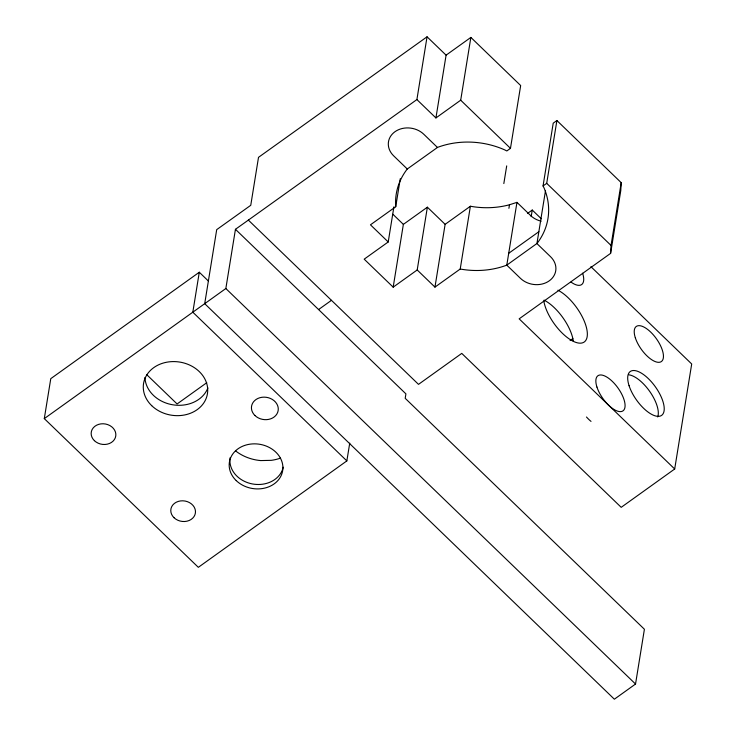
<?xml version="1.0" encoding="UTF-8"?>
<svg xmlns="http://www.w3.org/2000/svg" width="736" height="736" viewBox="0 0 736 736"><rect width="100%" height="100%" fill="white"/><g stroke="black" fill="none" stroke-linecap="round" stroke-linejoin="round"><path stroke-width="1.1" d="M349.729 443.146L346.849 460.902L198.334 567.327L44.298 418.618L225.842 288.53L235.446 229.301L248.363 220.101L418.508 384.367L461.757 353.39L621.202 507.334L674.691 468.998L519.156 318.844L610.604 253.368L611.036 245.447L621.212 182.666L556.904 120.538L553.214 123.179L543.048 185.96L543.987 187.79A76.848 63.857 9.2 0 1 537.032 243.432L506.791 265.144A76.848 63.857 9.2 0 1 460.221 269.026L434.958 287.114L417.202 269.965L427.377 207.184L445.124 224.333L434.958 287.114M621.212 182.666L620.779 190.587L610.604 253.368M44.298 418.618L50.775 378.663L199.29 272.237L208.352 280.986M199.29 272.237L192.823 312.202L346.849 460.902M417.202 269.965L393.18 287.16L364.191 259.164L388.222 241.969L393.907 206.844M388.222 241.969L370.466 224.82L395.729 206.733L400.274 178.701M416.898 99.581L427.055 36.8L446.09 55.163L435.924 117.944L416.898 99.581L248.363 220.101M393.18 287.16L403.365 224.379L427.377 207.184M435.924 117.944L460.699 100.197L470.865 37.416L520.674 85.542L510.471 148.341L506.819 150.963L504.776 149.914A76.848 63.857 9.2 0 0 437.589 147.366L407.284 169.004A76.848 63.857 9.2 0 0 395.729 206.733M460.221 269.026L470.387 206.246A76.848 63.857 9.2 0 0 509.487 204.764L516.966 202.354L530.61 215.538A20.488 17.029 9.2 0 0 541.144 221.196M503.829 183.568L506.699 165.885M508.907 208.316L509.487 204.764M516.966 202.354L506.791 265.144L520.435 278.318A20.488 17.029 9.2 0 0 549.277 280.83A20.488 17.029 9.2 0 0 550.574 256.744L536.93 243.561L545.505 190.624M531.18 216.623L532.248 210.036L541.337 218.813M543.048 185.96L546.701 183.338L556.904 120.538M427.055 36.8L258.511 157.338L250.755 205.298L216.706 229.641L204.709 303.674L614.367 699.2L635.536 684.038L644.405 629.252L405.196 398.314L405.913 393.87L235.446 229.301M674.691 468.998L691.702 363.98L590.907 266.671M446.09 55.163L470.865 37.416M206.752 382.72L177.091 403.963L146.694 374.624M318.578 309.552L331.458 300.325M445.124 224.333L470.387 206.246M527.638 213.348L532.248 210.036M508.714 253.294L538.853 231.72M570.096 340.566L572.856 338.588M460.699 100.197L510.471 148.341M546.701 183.338L611.036 245.447M437.423 147.421L423.78 134.246A20.488 17.029 9.2 0 0 394.947 131.735A20.488 17.029 9.2 0 0 393.64 155.82L407.284 169.004M392.895 214.268L403.365 224.379M225.842 288.53L635.536 684.038M280.425 458.132A41.096 34.15 9.2 0 1 271.326 460.34L260.682 460.58A41.096 34.15 9.2 0 1 235.713 451.012M283.204 467.194A26.965 22.402 9.2 0 1 254.38 484.251A26.965 22.402 9.2 0 1 229.899 460.607M229.926 459.632A26.965 22.402 9.2 0 1 230.138 457.691M207.892 387.936A32.356 26.892 9.2 0 1 172.721 404.791A32.356 26.892 9.2 0 1 144.955 377.494M557.925 290.205A32.356 13.809 54.4 0 1 586.436 327.538A32.356 13.809 54.4 0 1 570.455 339.738A32.356 13.809 54.4 0 1 543.812 300.978M544.07 300.132A32.356 13.809 54.4 0 1 573.316 341.265M591.017 421.397A21.574 9.209 54.4 0 1 586.482 417.008M628.921 374.826A26.965 11.509 54.4 0 1 650.21 392.132A26.965 11.509 54.4 0 1 657.699 416.944M582.627 273.222A21.574 9.209 54.4 0 1 571.016 282.09M174.018 517.702A12.402 10.304 9.2 0 0 194.911 514.869A12.402 10.304 9.2 0 0 180.467 500.931A12.402 10.304 9.2 0 0 174.018 517.702M94.392 440.662A12.402 10.304 9.2 0 0 115.285 437.828A12.402 10.304 9.2 0 0 100.85 423.89A12.402 10.304 9.2 0 0 94.392 440.662M254.941 415.509A13.478 11.206 9.2 0 0 277.656 412.436A13.478 11.206 9.2 0 0 261.961 397.284A13.478 11.206 9.2 0 0 254.941 415.509M151.708 405.665A32.356 26.892 9.2 0 0 206.218 398.277A32.356 26.892 9.2 0 0 168.553 361.919A32.356 26.892 9.2 0 0 151.708 405.665M236.219 480.59A26.965 22.402 9.2 0 0 281.649 474.435A26.965 22.402 9.2 0 0 250.258 444.13A26.965 22.402 9.2 0 0 236.219 480.59M596.951 387.099A21.574 9.209 54.4 0 0 622.067 411.341A21.574 9.209 54.4 0 0 612.389 381.45A21.574 9.209 54.4 0 0 596.951 387.099M629.068 385.682A26.965 11.509 54.4 0 0 660.459 415.987A26.965 11.509 54.4 0 0 648.361 378.626A26.965 11.509 54.4 0 0 629.068 385.682M635.324 337.796A21.574 9.209 54.4 0 0 660.44 362.038A21.574 9.209 54.4 0 0 650.762 332.148A21.574 9.209 54.4 0 0 635.324 337.796"/></g></svg>
